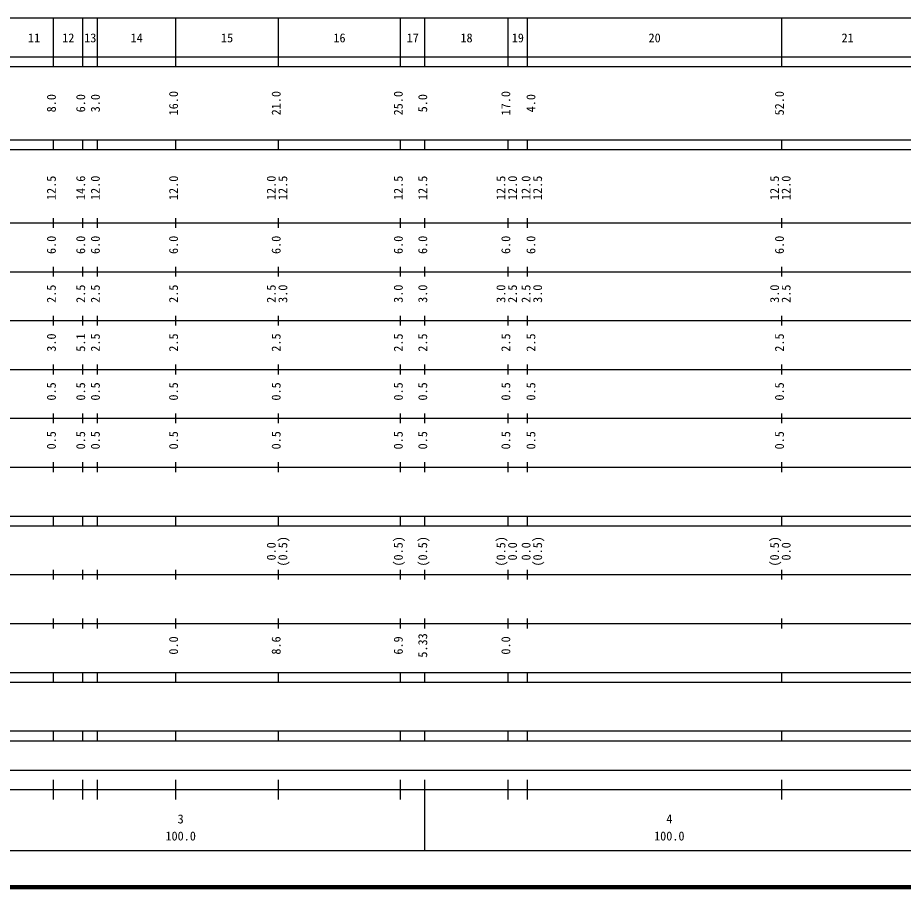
# Model space of a CAD drawing. Units: millimetres on the paper, enlarged 1000 times. Extents: x 40000 to 680000, y 20000 to 380000.
# Drawn here: x 284651 to 465888, y 20000 to 198000 of the extents above; entities that cross this region are included whole.
import ezdxf
from ezdxf.enums import TextEntityAlignment as Align

# ---------------------------------------------------------------- set-up
doc = ezdxf.new("R2010")
doc.units = ezdxf.units.MM
doc.header["$LTSCALE"] = 1000
doc.layers.add('M-TTL', color=2, linetype='Continuous', lineweight=140)
doc.layers.add('M-TTL-BAND', color=7, linetype='Continuous', lineweight=25)
doc.styles.add('ＭＳ ゴシック', font='')
doc.styles.get('ＭＳ ゴシック').set_extended_font_data('MS Gothic')

msp = doc.modelspace()

# ---------------------------------------------------------------- linework, layer by layer
at = {"layer": 'M-TTL'}
msp.add_line((40000, 20000), (680000, 20000), dxfattribs=at)
at = {"layer": 'M-TTL-BAND'}
for p, q in [((68000, 198000), (579000, 198000)), ((292000, 188000), (292000, 198000)), ((298000, 188000), (298000, 198000)), ((301000, 188000), (301000, 198000)), ((317000, 188000), (317000, 198000)), ((338000, 188000), (338000, 198000)), ((363000, 188000), (363000, 198000)), ((368000, 188000), (368000, 198000)), ((385000, 188000), (385000, 198000)), ((389000, 188000), (389000, 198000)), ((441000, 188000), (441000, 198000)), ((40000, 190000), (579000, 190000)), ((40000, 188000), (579000, 188000)), ((40000, 173000), (579000, 173000)), ((292000, 171000), (292000, 173000)), ((298000, 171000), (298000, 173000)), ((301000, 171000), (301000, 173000)), ((317000, 171000), (317000, 173000)), ((338000, 171000), (338000, 173000)), ((363000, 171000), (363000, 173000)), ((368000, 171000), (368000, 173000)), ((385000, 171000), (385000, 173000)), ((389000, 171000), (389000, 173000)), ((441000, 171000), (441000, 173000)), ((40000, 171000), (579000, 171000)), ((40000, 156000), (579000, 156000)), ((292000, 155000), (292000, 157000)), ((298000, 155000), (298000, 157000)), ((301000, 155000), (301000, 157000)), ((317000, 155000), (317000, 157000)), ((338000, 155000), (338000, 157000)), ((363000, 155000), (363000, 157000)), ((368000, 155000), (368000, 157000)), ((385000, 155000), (385000, 157000)), ((389000, 155000), (389000, 157000)), ((441000, 155000), (441000, 157000)), ((292000, 145000), (292000, 147000)), ((298000, 145000), (298000, 147000)), ((301000, 145000), (301000, 147000)), ((317000, 145000), (317000, 147000)), ((338000, 145000), (338000, 147000)), ((363000, 145000), (363000, 147000)), ((368000, 145000), (368000, 147000)), ((385000, 145000), (385000, 147000)), ((389000, 145000), (389000, 147000)), ((441000, 145000), (441000, 147000)), ((46000, 146000), (579000, 146000)), ((52000, 136000), (579000, 136000)), ((292000, 135000), (292000, 137000)), ((298000, 135000), (298000, 137000)), ((301000, 135000), (301000, 137000)), ((317000, 135000), (317000, 137000)), ((338000, 135000), (338000, 137000)), ((363000, 135000), (363000, 137000)), ((368000, 135000), (368000, 137000)), ((385000, 135000), (385000, 137000)), ((389000, 135000), (389000, 137000)), ((441000, 135000), (441000, 137000)), ((292000, 125000), (292000, 127000)), ((298000, 125000), (298000, 127000)), ((301000, 125000), (301000, 127000)), ((317000, 125000), (317000, 127000)), ((338000, 125000), (338000, 127000)), ((363000, 125000), (363000, 127000)), ((368000, 125000), (368000, 127000)), ((385000, 125000), (385000, 127000)), ((389000, 125000), (389000, 127000)), ((441000, 125000), (441000, 127000)), ((46000, 126000), (579000, 126000)), ((52000, 116000), (579000, 116000)), ((292000, 115000), (292000, 117000)), ((298000, 115000), (298000, 117000)), ((301000, 115000), (301000, 117000)), ((317000, 115000), (317000, 117000)), ((338000, 115000), (338000, 117000)), ((363000, 115000), (363000, 117000)), ((368000, 115000), (368000, 117000)), ((385000, 115000), (385000, 117000)), ((389000, 115000), (389000, 117000)), ((441000, 115000), (441000, 117000)), ((292000, 105000), (292000, 107000)), ((298000, 105000), (298000, 107000)), ((301000, 105000), (301000, 107000)), ((317000, 105000), (317000, 107000)), ((338000, 105000), (338000, 107000)), ((363000, 105000), (363000, 107000)), ((368000, 105000), (368000, 107000)), ((385000, 105000), (385000, 107000)), ((389000, 105000), (389000, 107000)), ((441000, 105000), (441000, 107000)), ((46000, 106000), (579000, 106000)), ((40000, 96000), (579000, 96000)), ((292000, 94000), (292000, 96000)), ((298000, 94000), (298000, 96000)), ((301000, 94000), (301000, 96000)), ((317000, 94000), (317000, 96000)), ((338000, 94000), (338000, 96000)), ((363000, 94000), (363000, 96000)), ((368000, 94000), (368000, 96000)), ((385000, 94000), (385000, 96000)), ((389000, 94000), (389000, 96000)), ((441000, 94000), (441000, 96000)), ((40000, 94000), (579000, 94000)), ((49000, 84000), (579000, 84000)), ((292000, 83000), (292000, 85000)), ((298000, 83000), (298000, 85000)), ((301000, 83000), (301000, 85000)), ((317000, 83000), (317000, 85000)), ((338000, 83000), (338000, 85000)), ((363000, 83000), (363000, 85000)), ((368000, 83000), (368000, 85000)), ((385000, 83000), (385000, 85000)), ((389000, 83000), (389000, 85000)), ((441000, 83000), (441000, 85000)), ((292000, 73000), (292000, 75000)), ((298000, 73000), (298000, 75000)), ((301000, 73000), (301000, 75000)), ((317000, 73000), (317000, 75000)), ((338000, 73000), (338000, 75000)), ((363000, 73000), (363000, 75000)), ((368000, 73000), (368000, 75000)), ((385000, 73000), (385000, 75000)), ((389000, 73000), (389000, 75000)), ((441000, 73000), (441000, 75000)), ((40000, 74000), (579000, 74000)), ((40000, 64000), (579000, 64000)), ((292000, 62000), (292000, 64000)), ((298000, 62000), (298000, 64000)), ((301000, 62000), (301000, 64000)), ((317000, 62000), (317000, 64000)), ((338000, 62000), (338000, 64000)), ((363000, 62000), (363000, 64000)), ((368000, 62000), (368000, 64000)), ((385000, 62000), (385000, 64000)), ((389000, 62000), (389000, 64000)), ((441000, 62000), (441000, 64000)), ((40000, 62000), (579000, 62000)), ((40000, 52000), (579000, 52000)), ((292000, 50000), (292000, 52000)), ((298000, 50000), (298000, 52000)), ((301000, 50000), (301000, 52000)), ((317000, 50000), (317000, 52000)), ((338000, 50000), (338000, 52000)), ((363000, 50000), (363000, 52000)), ((368000, 50000), (368000, 52000)), ((385000, 50000), (385000, 52000)), ((389000, 50000), (389000, 52000)), ((441000, 50000), (441000, 52000)), ((40000, 50000), (579000, 50000)), ((71000, 44000), (565000, 44000)), ((292000, 38000), (292000, 42000)), ((298000, 38000), (298000, 42000)), ((301000, 38000), (301000, 42000)), ((317000, 38000), (317000, 42000)), ((338000, 38000), (338000, 42000)), ((363000, 38000), (363000, 42000)), ((368000, 27500), (368000, 42000)), ((385000, 38000), (385000, 42000)), ((389000, 38000), (389000, 42000)), ((441000, 38000), (441000, 42000)), ((40000, 40000), (579000, 40000)), ((68000, 27500), (579000, 27500))]:
    msp.add_line(p, q, dxfattribs=at)

# ---------------------------------------------------------------- texts
at = {"layer": 'M-TTL-BAND', "style": 'ＭＳ ゴシック'}
for s, p in [('11', (288000, 192405)), ('12', (295000, 192405)), ('13', (299500, 192405)), ('14', (309000, 192405)), ('15', (327500, 192405)), ('16', (350500, 192405)), ('17', (365500, 192405)), ('18', (376500, 192405)), ('19', (387000, 192405)), ('20', (415000, 192405)), ('21', (454500, 192405)), ('3', (318000, 32523)), ('4', (418000, 32523)), ('100.0', (318000, 29033)), ('100.0', (418000, 29033))]:
    msp.add_text(s, height=1833, dxfattribs=at).set_placement(p, align=Align.BOTTOM_CENTER)
for s, p in [('8.0', (293000, 180500)), ('6.0', (299000, 180500)), ('3.0', (302000, 180500)), ('16.0', (318000, 180500)), ('21.0', (339000, 180500)), ('25.0', (364000, 180500)), ('5.0', (369000, 180500)), ('17.0', (386000, 180500)), ('4.0', (391139, 180500)), ('52.0', (442000, 180500)), ('12.5', (293000, 163174)), ('14.6', (299000, 163174)), ('12.0', (302000, 163174)), ('12.0', (318000, 163174)), ('12.0', (338000, 163174)), ('12.5', (340370, 163174)), ('12.5', (364000, 163174)), ('12.5', (369000, 163174)), ('12.5', (385000, 163174)), ('12.0', (387370, 163174)), ('12.0', (390139, 163174)), ('12.5', (392509, 163174)), ('12.5', (441000, 163174)), ('12.0', (443370, 163174)), ('6.0', (293000, 151500)), ('6.0', (299000, 151500)), ('6.0', (302000, 151500)), ('6.0', (318000, 151500)), ('6.0', (339000, 151500)), ('6.0', (364000, 151500)), ('6.0', (369000, 151500)), ('6.0', (386000, 151500)), ('6.0', (391139, 151500)), ('6.0', (442000, 151500)), ('2.5', (293000, 141500)), ('2.5', (299000, 141500)), ('2.5', (302000, 141500)), ('2.5', (318000, 141500)), ('2.5', (338000, 141500)), ('3.0', (340370, 141500)), ('3.0', (364000, 141500)), ('3.0', (369000, 141500)), ('3.0', (385000, 141500)), ('2.5', (387370, 141500)), ('2.5', (390139, 141500)), ('3.0', (392509, 141500)), ('3.0', (441000, 141500)), ('2.5', (443370, 141500)), ('3.0', (293000, 131500)), ('5.1', (299000, 131500)), ('2.5', (302000, 131500)), ('2.5', (318000, 131500)), ('2.5', (339000, 131500)), ('2.5', (364000, 131500)), ('2.5', (369000, 131500)), ('2.5', (386000, 131500)), ('2.5', (391139, 131500)), ('2.5', (442000, 131500)), ('0.5', (293000, 121500)), ('0.5', (299000, 121500)), ('0.5', (302000, 121500)), ('0.5', (318000, 121500)), ('0.5', (339000, 121500)), ('0.5', (364000, 121500)), ('0.5', (369000, 121500)), ('0.5', (386000, 121500)), ('0.5', (391139, 121500)), ('0.5', (442000, 121500)), ('0.5', (293000, 111500)), ('0.5', (299000, 111500)), ('0.5', (302000, 111500)), ('0.5', (318000, 111500)), ('0.5', (339000, 111500)), ('0.5', (364000, 111500)), ('0.5', (369000, 111500)), ('0.5', (386000, 111500)), ('0.5', (391139, 111500)), ('0.5', (442000, 111500)), ('(0.5)', (340370, 88764)), ('(0.5)', (364000, 88764)), ('(0.5)', (369000, 88764)), ('(0.5)', (385000, 88764)), ('(0.5)', (392509, 88764)), ('(0.5)', (441000, 88764)), ('0.0', (338000, 88764)), ('0.0', (387370, 88764)), ('0.0', (390139, 88764)), ('0.0', (443370, 88764)), ('0.0', (318000, 69500)), ('8.6', (339000, 69500)), ('6.9', (364000, 69500)), ('5.33', (369000, 69500)), ('0.0', (386000, 69500))]:
    msp.add_text(s, height=1833, rotation=90, dxfattribs=at).set_placement(p, align=Align.BOTTOM_CENTER)

doc.saveas('drawing.dxf')
